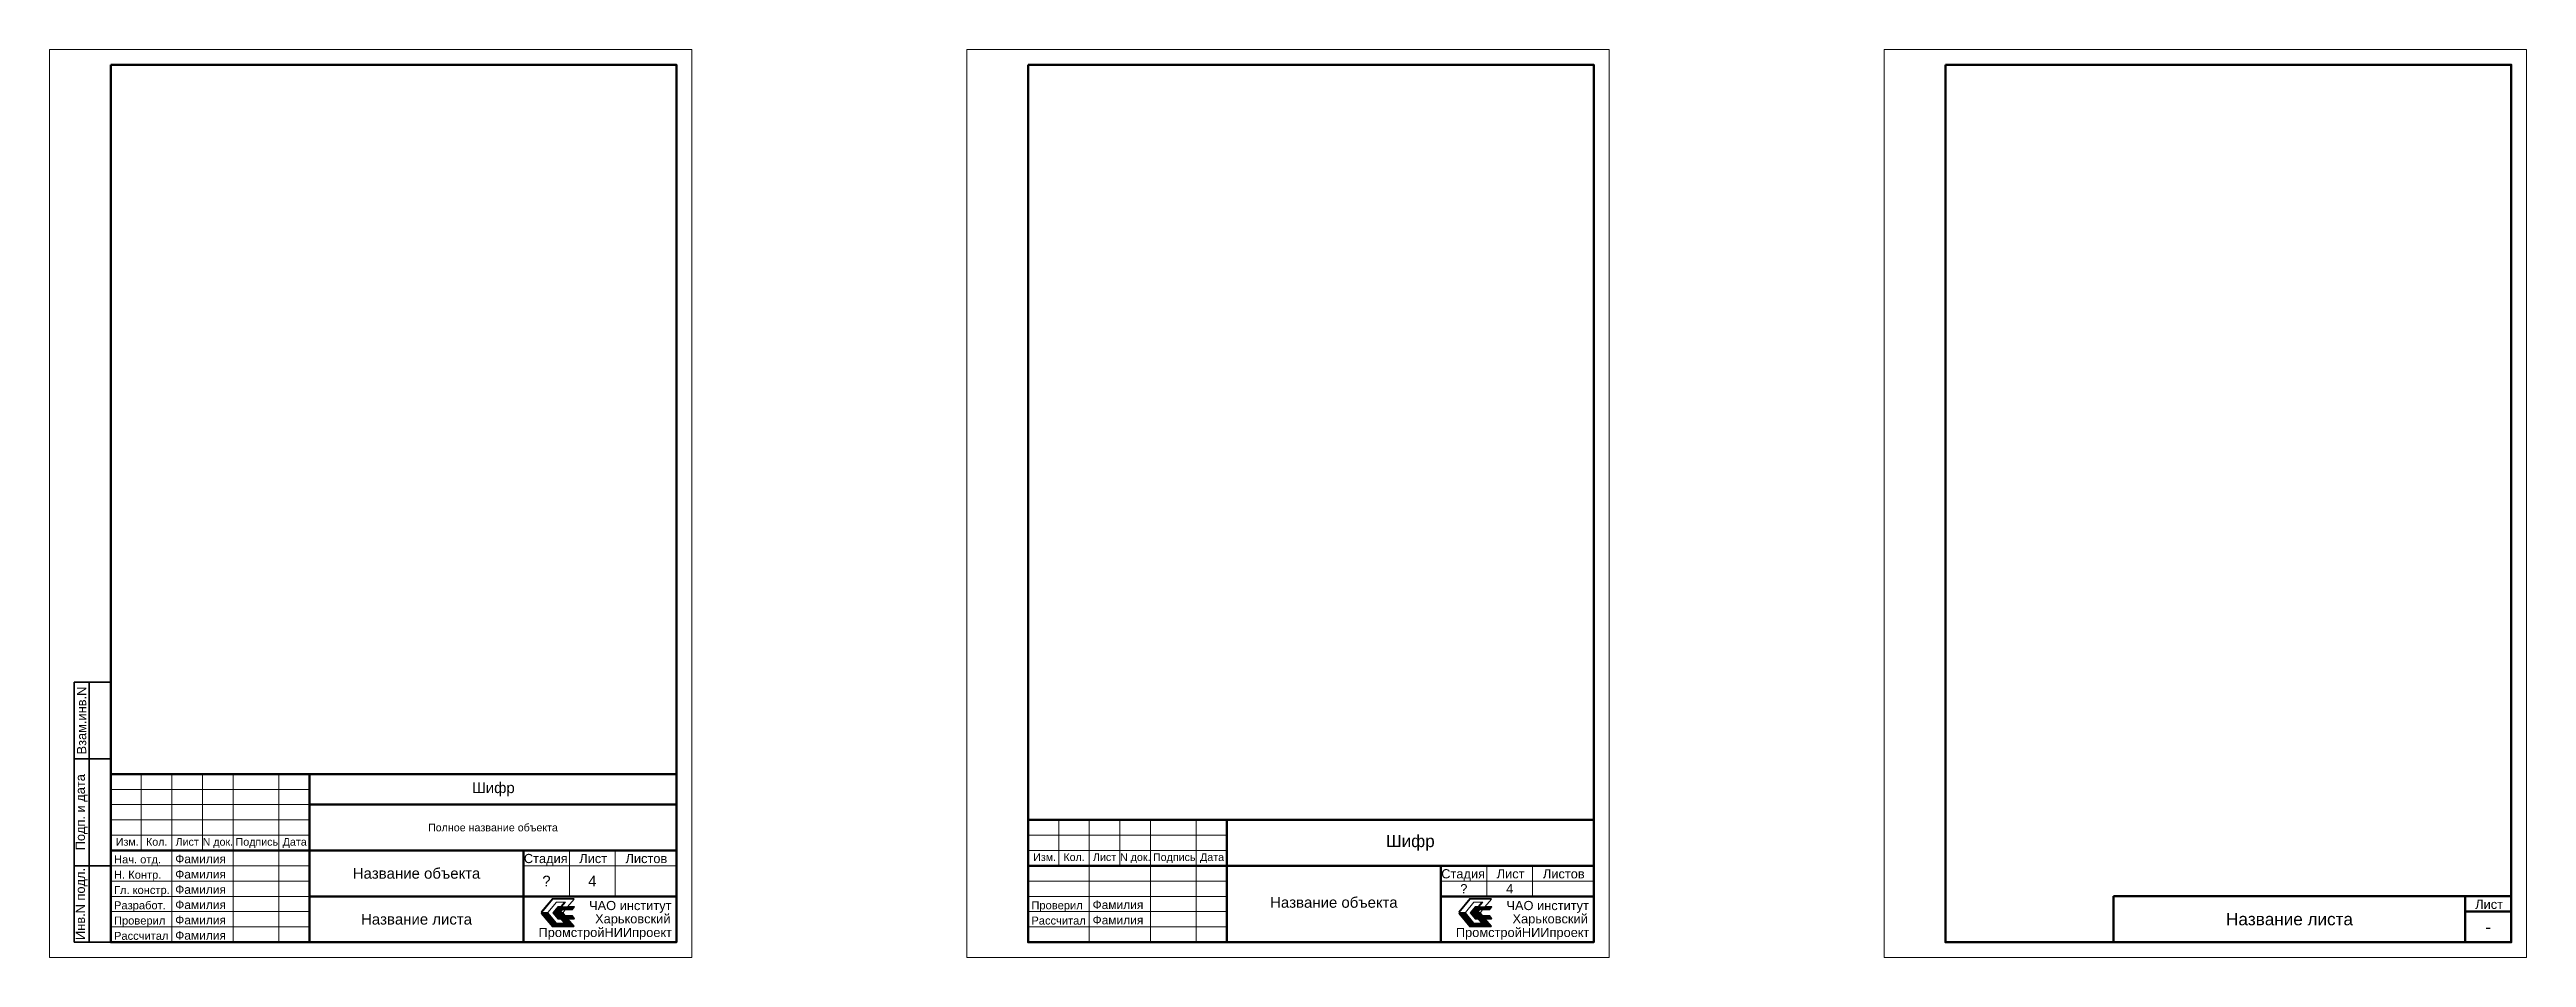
# Paper-space layout 'А4 в' of a CAD drawing. Header units: millimetres. Extents: x 563 to 1373, y 86 to 383.
import ezdxf
from ezdxf.enums import TextEntityAlignment as Align

# ---------------------------------------------------------------- set-up
doc = ezdxf.new("R2010")
doc.units = ezdxf.units.MM
doc.header["$MEASUREMENT"] = 0
doc.layers.add('01_Формат', color=7, linetype='Continuous', lineweight=13)
doc.styles.add('Arial', font='arial.ttf')

psp = doc.layouts.new('А4 в')

# ---------------------------------------------------------------- hatches: boundary and pattern name
at = {"layer": '01_Формат', "lineweight": 9}
h = psp.add_hatch(color=256, dxfattribs=at)
h.paths.add_polyline_path([(727.23, 104.82), (727.06, 105.02), (723.45, 100.67), (723.61, 100.47)])
h.paths.add_polyline_path([(733.99, 105.02), (727.06, 105.02), (727.23, 104.82), (734.16, 104.82)])
h.paths.add_polyline_path([(731.32, 103.84), (730.99, 103.84), (729.84, 102.45), (730, 102.26)])
h = psp.add_hatch(dxfattribs=at)
h.set_pattern_fill('LINE', color=256, scale=0.055, style=0)
h.set_pattern_definition([(0, (-616.0944, 512.87861), (0, 0.174625), [])])
h.paths.add_polyline_path([(727.23, 95.94), (734.16, 95.94), (732.02, 98.51), (730, 98.51), (731.32, 96.92), (728.44, 96.92), (725.63, 100.3), (723.61, 100.3)])
h.paths.add_polyline_path([(730.54, 100.3), (729.64, 100.3), (730.32, 99.49), (731.21, 99.49)])
h = psp.add_hatch(dxfattribs=at)
h.set_pattern_fill('LINE', color=256, scale=0.097864, angle=50, style=0)
h.set_pattern_definition([(50, (-227.40975, 457.89883), (-0.23802457, 0.19972633), [])])
h.paths.add_polyline_path([(729.1, 102.26), (727.55, 100.38), (729.57, 100.38), (730.32, 101.28), (733.49, 101.28), (734.3, 102.26)])
h = psp.add_hatch(dxfattribs=at)
h.set_pattern_fill('LINE', color=256, scale=0.097864, angle=130, style=0)
h.set_pattern_definition([(130, (-227.40975, 457.89883), (-0.23802457, -0.19972633), [])])
h.paths.add_polyline_path([(734.3, 98.51), (733.49, 99.49), (730.32, 99.49), (729.57, 100.38), (727.55, 100.38), (729.1, 98.51)])
h = psp.add_hatch(color=256, dxfattribs=at)
h.paths.add_polyline_path([(1027.23, 104.82), (1027.06, 105.02), (1023.45, 100.67), (1023.61, 100.47)])
h.paths.add_polyline_path([(1033.99, 105.02), (1027.06, 105.02), (1027.23, 104.82), (1034.16, 104.82)])
h.paths.add_polyline_path([(1031.32, 103.84), (1030.99, 103.84), (1029.84, 102.45), (1030, 102.26)])
h = psp.add_hatch(dxfattribs=at)
h.set_pattern_fill('LINE', color=256, scale=0.055, style=0)
h.set_pattern_definition([(0, (-316.0944, 512.87861), (0, 0.174625), [])])
h.paths.add_polyline_path([(1027.23, 95.94), (1034.16, 95.94), (1032.02, 98.51), (1030, 98.51), (1031.32, 96.92), (1028.44, 96.92), (1025.63, 100.3), (1023.61, 100.3)])
h.paths.add_polyline_path([(1030.54, 100.3), (1029.64, 100.3), (1030.32, 99.49), (1031.21, 99.49)])
h = psp.add_hatch(dxfattribs=at)
h.set_pattern_fill('LINE', color=256, scale=0.097864, angle=50, style=0)
h.set_pattern_definition([(50, (72.59025, 457.89883), (-0.23802457, 0.19972633), [])])
h.paths.add_polyline_path([(1029.1, 102.26), (1027.55, 100.38), (1029.57, 100.38), (1030.32, 101.28), (1033.49, 101.28), (1034.3, 102.26)])
h = psp.add_hatch(dxfattribs=at)
h.set_pattern_fill('LINE', color=256, scale=0.097864, angle=130, style=0)
h.set_pattern_definition([(130, (72.59025, 457.89883), (-0.23802457, -0.19972633), [])])
h.paths.add_polyline_path([(1034.3, 98.51), (1033.49, 99.49), (1030.32, 99.49), (1029.57, 100.38), (1027.55, 100.38), (1029.1, 98.51)])

# ---------------------------------------------------------------- linework, layer by layer
at = {"layer": '01_Формат', "lineweight": 35}
for p, q in [((570.63, 175.73), (570.63, 90.73)), ((582.63, 175.73), (570.63, 175.73)), ((575.63, 175.73), (575.63, 90.73)), ((582.63, 150.73), (570.63, 150.73)), ((570.63, 115.73), (582.63, 115.73)), ((570.63, 90.73), (582.63, 90.73))]:
    psp.add_line(p, q, dxfattribs=at)
at = {"layer": '01_Формат'}
for p, q in [((582.63, 140.72), (647.63, 140.72)), ((592.63, 145.72), (592.63, 120.72)), ((602.63, 145.72), (602.63, 90.73)), ((612.63, 145.77), (612.63, 120.72)), ((622.63, 145.72), (622.63, 90.73)), ((637.63, 145.72), (637.63, 90.73)), ((582.63, 135.72), (647.63, 135.72)), ((582.63, 130.72), (647.63, 130.72)), ((892.63, 130.72), (892.63, 115.72)), ((902.63, 130.72), (902.63, 90.73)), ((912.63, 130.77), (912.63, 115.72)), ((922.63, 130.72), (922.63, 90.73)), ((937.63, 130.72), (937.63, 90.73)), ((582.63, 125.72), (647.63, 125.72)), ((882.63, 125.72), (947.63, 125.72)), ((582.63, 115.72), (647.63, 115.72)), ((717.63, 115.72), (767.63, 115.72)), ((732.63, 120.72), (732.63, 105.72)), ((747.63, 120.72), (747.63, 105.72)), ((882.63, 120.72), (947.63, 120.72)), ((1032.63, 115.72), (1032.63, 105.72)), ((1047.63, 115.72), (1047.63, 105.72)), ((582.63, 110.72), (647.63, 110.72)), ((582.63, 105.72), (647.63, 105.72)), ((882.63, 110.72), (947.63, 110.72)), ((882.63, 105.72), (947.63, 105.72)), ((882.63, 105.72), (947.63, 105.72)), ((1017.63, 110.72), (1067.63, 110.72)), ((582.63, 100.72), (647.63, 100.72)), ((882.63, 100.72), (947.63, 100.72)), ((582.63, 95.72), (647.63, 95.72)), ((882.63, 95.72), (947.63, 95.72))]:
    psp.add_line(p, q, dxfattribs=at)
at = {"layer": '01_Формат', "lineweight": 50}
for p, q in [((647.63, 145.72), (647.63, 90.73)), ((647.63, 135.72), (767.63, 135.72)), ((947.63, 130.72), (947.63, 90.73)), ((582.63, 120.72), (767.63, 120.72)), ((717.63, 120.72), (717.63, 90.73)), ((882.63, 115.72), (1067.63, 115.72)), ((1017.63, 115.72), (1017.63, 90.73)), ((647.63, 105.72), (767.63, 105.72)), ((1017.63, 105.72), (1067.63, 105.72)), ((1367.63, 105.73), (1237.63, 105.73)), ((1237.63, 105.73), (1237.63, 90.73))]:
    psp.add_line(p, q, dxfattribs=at)
at = {"layer": '01_Формат', "lineweight": 9}
for p, q in [((727.06, 105.02), (723.45, 100.67)), ((723.61, 100.47), (723.45, 100.67)), ((723.61, 100.3), (723.45, 100.1)), ((727.06, 95.75), (723.45, 100.1)), ((727.23, 104.82), (723.61, 100.47)), ((723.61, 100.47), (725.63, 100.47)), ((727.23, 95.94), (723.61, 100.3)), ((723.61, 100.3), (725.63, 100.3)), ((728.44, 103.84), (725.63, 100.47)), ((728.44, 96.92), (725.63, 100.3)), ((733.99, 105.02), (727.06, 105.02)), ((727.23, 104.82), (727.06, 105.02)), ((728.94, 102.45), (727.22, 100.38)), ((727.22, 100.38), (729.57, 100.38)), ((728.94, 98.31), (727.22, 100.38)), ((727.23, 104.82), (734.16, 104.82)), ((729.1, 102.26), (727.55, 100.38)), ((729.1, 98.51), (727.55, 100.38)), ((727.57, 100.38), (729.58, 100.38)), ((731.32, 103.84), (728.44, 103.84)), ((728.94, 102.45), (729.84, 102.45)), ((729.1, 102.26), (728.94, 102.45)), ((729.1, 98.51), (728.94, 98.31)), ((728.94, 98.31), (729.84, 98.31)), ((729.1, 102.26), (734.3, 102.26)), ((729.1, 98.51), (734.3, 98.51)), ((730.32, 101.28), (729.57, 100.38)), ((730.32, 99.49), (729.57, 100.38)), ((729.64, 100.47), (730.54, 100.47)), ((729.64, 100.3), (730.54, 100.3)), ((730.99, 103.84), (729.84, 102.45)), ((730, 102.26), (729.84, 102.45)), ((730, 98.51), (729.84, 98.31)), ((730.99, 96.92), (729.84, 98.31)), ((731.32, 103.84), (730, 102.26)), ((731.32, 96.92), (730, 98.51)), ((733.49, 101.28), (730.32, 101.28)), ((733.49, 99.49), (730.32, 99.49)), ((731.21, 101.28), (730.54, 100.47)), ((731.21, 99.49), (730.54, 100.3)), ((734.16, 104.82), (732.02, 102.26)), ((734.16, 95.94), (732.02, 98.51)), ((732.19, 102.45), (734.14, 102.45)), ((732.19, 98.31), (734.14, 98.31)), ((734.3, 102.26), (733.49, 101.28)), ((734.3, 98.51), (733.49, 99.49)), ((734.16, 104.82), (733.99, 105.02)), ((734.3, 102.26), (734.14, 102.45)), ((734.3, 98.51), (734.14, 98.31)), ((1027.06, 105.02), (1023.45, 100.67)), ((1023.61, 100.47), (1023.45, 100.67)), ((1023.61, 100.3), (1023.45, 100.1)), ((1027.06, 95.75), (1023.45, 100.1)), ((1027.23, 104.82), (1023.61, 100.47)), ((1023.61, 100.47), (1025.63, 100.47)), ((1027.23, 95.94), (1023.61, 100.3)), ((1023.61, 100.3), (1025.63, 100.3)), ((1028.44, 103.84), (1025.63, 100.47)), ((1028.44, 96.92), (1025.63, 100.3)), ((1033.99, 105.02), (1027.06, 105.02)), ((1027.23, 104.82), (1027.06, 105.02)), ((1028.94, 102.45), (1027.22, 100.38)), ((1027.22, 100.38), (1029.57, 100.38)), ((1028.94, 98.31), (1027.22, 100.38)), ((1027.23, 104.82), (1034.16, 104.82)), ((1029.1, 102.26), (1027.55, 100.38)), ((1029.1, 98.51), (1027.55, 100.38)), ((1027.57, 100.38), (1029.58, 100.38)), ((1031.32, 103.84), (1028.44, 103.84)), ((1028.94, 102.45), (1029.84, 102.45)), ((1029.1, 102.26), (1028.94, 102.45)), ((1029.1, 98.51), (1028.94, 98.31)), ((1028.94, 98.31), (1029.84, 98.31)), ((1029.1, 102.26), (1034.3, 102.26)), ((1029.1, 98.51), (1034.3, 98.51)), ((1030.32, 101.28), (1029.57, 100.38)), ((1030.32, 99.49), (1029.57, 100.38)), ((1029.64, 100.47), (1030.54, 100.47)), ((1029.64, 100.3), (1030.54, 100.3)), ((1030.99, 103.84), (1029.84, 102.45)), ((1030, 102.26), (1029.84, 102.45)), ((1030, 98.51), (1029.84, 98.31)), ((1030.99, 96.92), (1029.84, 98.31)), ((1031.32, 103.84), (1030, 102.26)), ((1031.32, 96.92), (1030, 98.51)), ((1033.49, 101.28), (1030.32, 101.28)), ((1033.49, 99.49), (1030.32, 99.49)), ((1031.21, 101.28), (1030.54, 100.47)), ((1031.21, 99.49), (1030.54, 100.3)), ((1034.16, 104.82), (1032.02, 102.26)), ((1034.16, 95.94), (1032.02, 98.51)), ((1032.19, 102.45), (1034.14, 102.45)), ((1032.19, 98.31), (1034.14, 98.31)), ((1034.3, 102.26), (1033.49, 101.28)), ((1034.3, 98.51), (1033.49, 99.49)), ((1034.16, 104.82), (1033.99, 105.02)), ((1034.3, 102.26), (1034.14, 102.45)), ((1034.3, 98.51), (1034.14, 98.31)), ((727.23, 95.94), (727.06, 95.75)), ((733.99, 95.75), (727.06, 95.75)), ((727.23, 95.94), (734.16, 95.94)), ((731.32, 96.92), (728.44, 96.92)), ((734.16, 95.94), (733.99, 95.75)), ((1027.23, 95.94), (1027.06, 95.75)), ((1033.99, 95.75), (1027.06, 95.75)), ((1027.23, 95.94), (1034.16, 95.94)), ((1031.32, 96.92), (1028.44, 96.92)), ((1034.16, 95.94), (1033.99, 95.75))]:
    psp.add_line(p, q, dxfattribs=at)
at = {"layer": '01_Формат'}
for points in [[(562.63, 382.73), (562.63, 85.73), (772.63, 85.73), (772.63, 382.73)], [(862.63, 382.73), (862.63, 85.73), (1072.63, 85.73), (1072.63, 382.73)], [(1162.63, 382.73), (1162.63, 85.73), (1372.63, 85.73), (1372.63, 382.73)]]:
    psp.add_lwpolyline(points, close=True, dxfattribs=at)
at = {"layer": '01_Формат', "lineweight": 50}
for points in [[(582.63, 377.73), (582.63, 90.73), (767.63, 90.73), (767.63, 377.73)], [(882.63, 377.73), (882.63, 90.73), (1067.63, 90.73), (1067.63, 377.73)], [(1182.63, 377.73), (1182.63, 90.73), (1367.63, 90.73), (1367.63, 377.73)], [(767.63, 90.73), (767.63, 145.72), (582.63, 145.72), (582.63, 90.73)], [(1067.63, 90.73), (1067.63, 130.72), (882.63, 130.72), (882.63, 90.73)]]:
    psp.add_lwpolyline(points, close=True, dxfattribs=at)
for points in [[(1352.63, 105.73), (1352.63, 90.73)], [(1352.63, 100.73), (1367.63, 100.73)]]:
    psp.add_lwpolyline(points, dxfattribs=at)

# ---------------------------------------------------------------- texts
at = {"style": 'Arial'}
psp.add_text('-', height=4, dxfattribs=at).set_placement((1360.13, 95.73), align=Align.MIDDLE_CENTER)
at = {"layer": '01_Формат', "lineweight": 35, "style": 'Arial'}
for s, p in [('Взам.инв.N', (573.13, 163.23)), ('Подп. и дата', (573.13, 133.23)), ('Инв.N подл.', (573.13, 103.23))]:
    psp.add_text(s, height=3, rotation=90, dxfattribs=at).set_placement(p, align=Align.MIDDLE)
at = {"layer": '01_Формат', "style": 'Arial'}
for s, height, p in [('Изм.', 2.5, (588.04, 121.55)), ('Кол.', 2.5, (597.68, 121.55)), ('Лист', 2.5, (607.64, 121.55)), ('N док.', 2.5, (617.68, 121.55)), ('Подпись', 2.5, (630.42, 121.55)), ('Дата', 2.5, (642.8, 121.55)), ('Стадия', 3, (724.9, 115.7)), ('Лист', 3, (740.41, 115.7)), ('Листов', 3, (757.81, 115.7)), ('Изм.', 2.5, (888.04, 116.55)), ('Кол.', 2.5, (897.68, 116.55)), ('Лист', 2.5, (907.64, 116.55)), ('N док.', 2.5, (917.68, 116.55)), ('Подпись', 2.5, (930.42, 116.55)), ('Дата', 2.5, (942.8, 116.55)), ('Стадия', 3, (1024.9, 110.7)), ('Лист', 3, (1040.41, 110.7)), ('Листов', 3, (1057.81, 110.7))]:
    psp.add_text(s, height=height, dxfattribs=at).set_placement(p, align=Align.BOTTOM_CENTER)
for s, height, p in [('Нач. отд.', 2.6, (583.72, 115.72)), ('Н. Контр.', 2.6, (583.72, 110.72)), ('Фамилия', 2.8, (603.72, 115.72)), ('Фамилия', 2.8, (603.72, 110.72)), ('Гл. констр.', 2.6, (583.72, 105.72)), ('Фамилия', 2.8, (603.72, 105.72)), ('Разработ.', 2.6, (583.72, 100.72)), ('Проверил', 2.6, (583.72, 95.72)), ('Фамилия', 2.8, (603.72, 100.72)), ('Фамилия', 2.8, (603.72, 95.72)), ('Проверил', 2.6, (883.72, 100.72)), ('Рассчитал', 2.6, (883.72, 95.72)), ('Фамилия', 2.8, (903.72, 100.72)), ('Фамилия', 2.8, (903.72, 95.72)), ('Рассчитал', 2.6, (583.72, 90.72)), ('Фамилия', 2.8, (603.72, 90.72))]:
    psp.add_text(s, height=height, dxfattribs=at).set_placement(p, align=Align.BOTTOM_LEFT)
for s, height, p in [('?', 3.5, (725.13, 110.72)), ('4', 3.5, (740.13, 110.72)), ('?', 3, (1025.13, 108.22)), ('4', 3, (1040.13, 108.22))]:
    psp.add_text(s, height=height, dxfattribs=at).set_placement(p, align=Align.MIDDLE_CENTER)
at = {"layer": '01_Формат', "lineweight": 35, "style": 'Arial'}
for s, p in [('ЧАО институт', (752.54, 100.32)), ('Харьковский', (753.36, 95.99)), ('ЧАО институт', (1052.54, 100.32)), ('Харьковский', (1053.36, 95.99)), ('Лист', (1360.41, 100.7)), ('ПромстройНИИпроект', (744.34, 91.52)), ('ПромстройНИИпроект', (1044.34, 91.52))]:
    psp.add_text(s, height=3, dxfattribs=at).set_placement(p, align=Align.BOTTOM_CENTER)
at = {"layer": '01_Формат', "attachment_point": 5, "style": 'Arial'}
for s, insert, char_height, width in [('{\\C7;Шифр}', (707.78, 140.72), 3.5, 119.7), ('{\\C7;Шифр}', (1007.63, 123.22), 4, 120), ('{\\C7;Название объекта}', (682.63, 113.22), 3.5, 68.0003), ('{\\C7;Название объекта}', (982.63, 103.72), 3.5, 68.0003), ('{\\C7;Название листа}', (682.63, 98.22), 3.5, 68.0003), ('{\\C7;Название листа}', (1295.13, 98.23), 4, 115)]:
    psp.add_mtext(s, dxfattribs=dict(at, insert=insert, char_height=char_height, width=width))
at = {"layer": '01_Формат', "insert": (707.63, 128.22), "char_height": 2.5, "width": 118.0001, "attachment_point": 5, "line_spacing_factor": 0.8, "style": 'Arial'}
psp.add_mtext('Полное название объекта', dxfattribs=at)

doc.saveas('drawing.dxf')
